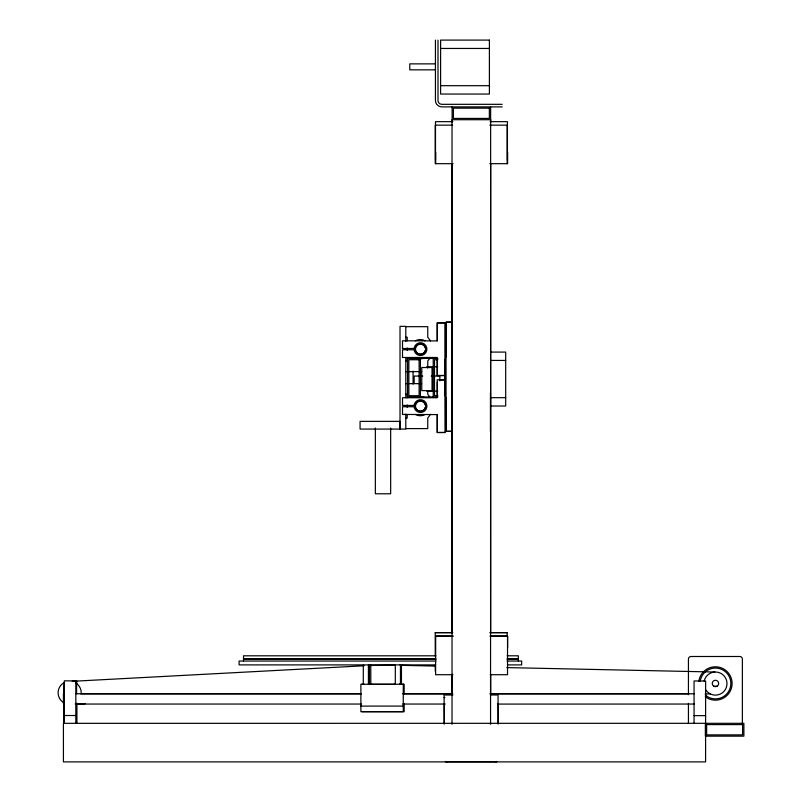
<?xml version="1.0" encoding="UTF-8"?>
<svg xmlns="http://www.w3.org/2000/svg" width="802" height="802" viewBox="0 0 802 802"><rect width="100%" height="100%" fill="white"/><g stroke="black" fill="none" stroke-linecap="round" stroke-linejoin="round"><path stroke-width="1.2" d="M429.842 358.273L427.757 361.05L427.757 368.098M430.544 414.323L427.757 418.022L427.757 428.599L405.922 428.599M72.19 681.319L364.138 665.77M369.131 665.5L395.396 665.219M75.167 703.905L85.182 703.745M705.209 693.961L710.221 693.89M440.599 48.451L489.4 48.451M435.566 63.869L409.772 63.869L409.772 69.844L435.566 69.844M440.599 85.694L489.4 85.694M502.222 104.32L441.852 104.32A3.85 3.85 0 0 1 438.002 100.471L438.002 40.1M502.222 106.887L441.852 106.887A6.426 6.426 0 0 1 435.436 100.471L435.436 40.1M490.644 119.719L452.017 119.719L452.017 724.336M452.859 121.663L435.496 121.663L435.496 160.2M490.062 121.663L507.425 121.663L507.425 160.2M452.599 125.142L435.245 125.142L435.245 163.678L453.11 163.678M489.801 125.142L507.165 125.142L507.165 163.678M489.801 163.678L507.596 163.678L507.596 152.119M452.208 322.113L446.313 322.113L446.313 356.85M445.02 322.925L437.311 322.925L437.311 340.91L402.514 340.79L402.514 348.489L414.153 348.489L414.283 347.477A6.426 6.426 0 0 1 424.178 343.878A6.426 6.426 0 0 1 424.178 354.394A6.426 6.426 0 0 1 414.283 350.795L414.153 349.782L402.514 349.782L402.514 357.481L437.19 357.481L437.19 375.466L444.889 375.466L444.889 322.805L437.19 322.805L437.19 340.79M405.922 326.675L427.757 326.675L427.757 337.241L430.544 340.95M405.922 337.241L407.205 337.241L407.205 340.81M404.97 348.609L407.296 348.609M490.674 352.088L505.691 352.088L505.691 406.023L490.674 406.023M407.526 358.444L437.882 358.444M437.922 359.727L434.504 359.727L434.504 395.687L437.922 395.687M490.674 360.429L505.691 360.429M405.922 361.05L407.205 361.05L407.205 357.481M426.664 366.825L437.782 366.825M405.922 371.627L421.692 371.627M445.02 375.587L437.311 375.587L437.311 359.998M422.734 376.058L414.173 376.058L414.173 382.474M431.296 376.058L439.857 376.058L439.857 380.87M439.516 379.897L445.02 379.897M405.922 383.647L421.692 383.647M426.664 391.155L437.782 391.155M405.922 394.213L407.205 394.213L407.205 397.782M407.526 396.93L437.882 396.97M490.674 397.682L505.691 397.682M404.97 405.581L407.296 405.581M405.922 418.022L407.205 418.022L407.205 414.454M452.208 431.275L446.313 431.286L446.313 397.792M444.889 432.438L437.19 432.438L437.19 414.454M452.649 632.598L435.215 632.598L435.245 656.277M490.473 632.598L507.145 632.598L507.165 636.427M435.245 632.668L452.609 632.668M489.811 632.668L507.165 632.668M453.05 636.086L435.687 636.086L435.606 674.713L452.97 674.713M490.182 636.086L507.606 636.086L507.606 647.645M435.606 636.176L452.97 636.176M490.172 636.176L507.526 636.176L507.526 674.713L490.172 674.713M435.907 655.805L243.507 655.805L243.507 661.048M507.115 655.805L518.363 655.805L518.363 661.048M243.507 659.013L435.907 659.013M507.115 659.013L518.363 659.013M243.507 659.124L435.907 659.124M507.115 659.124L518.363 659.124M435.907 661.048L239.086 661.048L239.086 664.898L435.366 664.898M507.115 661.048L521.641 661.048L521.641 664.898L507.887 664.898M399.807 664.587L401.451 664.587L401.461 684.296M399.807 683.855L401.451 683.855M361.792 684.296L364.288 684.296M369.161 684.296L395.456 684.296M401.411 684.296L404.178 684.296L404.178 694.001M713.84 686.241A3.208 3.208 0 0 0 718.652 683.464A3.208 3.208 0 0 0 713.84 680.697A3.208 3.208 0 0 0 713.84 686.241L717.048 686.241M75.969 693.77L361.381 693.77M402.684 693.77L452.759 693.77M490.313 693.77L694.352 693.77M80.631 693.81L361.04 693.81M403.596 693.81L452.418 693.81M489.972 693.81L689.008 693.81M452.919 694.983L444.097 694.983L444.208 724.036M490.463 694.983L498.042 694.983L498.152 724.036M444.097 697.56L444.849 697.56M75.969 704.046L361.381 704.046M402.684 704.046L445.25 704.046M497.481 704.086L694.352 704.046M360.88 706.091L403.266 706.091M361.792 711.705L404.178 711.705L404.178 703.484M64.27 715.514L75.829 715.514M694.061 715.645L705.62 715.645M401.652 665.359L435.476 666.081M506.874 667.595L714.803 672.026M429.842 396.99L427.757 394.213L427.757 390.684M742.381 723.284L742.381 659.074A2.566 2.566 0 0 0 739.815 656.497L691.003 656.497A2.566 2.566 0 0 0 688.437 659.074L688.437 694.732M705.359 723.314L705.359 736.156L743.885 736.156L743.885 723.314L63.418 723.334L63.428 761.89L705.59 761.89L705.62 680.968L694.061 680.968L694.061 723.354M688.437 703.334L688.437 723.284M498.192 703.976L498.192 723.655M490.674 119.729L490.674 122.235M490.674 163.548L490.674 632.968M490.674 674.271L490.674 694.301M490.644 106.877L490.553 724.336M490.453 392.93L490.453 431.456M452.117 106.877L452.148 122.235M452.148 163.548L452.208 392.82M452.148 431.426L452.148 632.968M452.148 674.271L452.148 694.301M445.19 374.765L445.19 379.968M444.779 359.727L444.779 395.687M444.248 703.976L444.248 723.655M437.311 382.293L437.311 395.476M435.676 152.119L435.676 163.678M435.245 664.948L435.245 671.194M433.22 358.444L433.22 396.97M420.408 396.99L420.408 358.464L407.556 358.464L407.556 396.99M413.08 371.085L413.08 384.218M407.205 347.958L407.205 350.334M407.205 404.93L407.205 407.306M405.802 341.371L405.802 326.344L400.018 326.344L400.018 429.09M405.802 357.662L405.802 397.762M405.802 414.053L405.802 429.09L360.078 429.07L360.078 421.371L399.917 421.371L399.917 429.07M400.449 664.988L400.449 684.256M395.316 664.988L395.316 684.256M390.664 428.057L390.664 493.781L375.356 493.781L375.356 428.057M370.795 665.038L370.795 684.296M369.451 664.928L369.451 684.186M368.419 664.988L368.419 684.256M363.286 664.988L363.286 684.256M76.741 684.597L76.741 680.888L64.27 680.838L64.27 723.224M76.741 703.174L76.741 723.274M76.581 684.828L76.581 693.55M76.581 703.464L76.581 723.354M75.829 680.838L75.829 723.224M63.739 684.828L63.739 723.354M63.448 693.77L63.448 704.046M425.23 407.446A5.133 5.133 0 0 1 417.321 410.323A5.133 5.133 0 0 1 417.321 401.912A5.133 5.133 0 0 1 425.23 404.789M425.08 414.464A9.634 9.634 0 0 1 415.456 414.464M420.268 396.489A9.634 9.634 0 0 1 424.338 397.391M425.23 350.474A5.133 5.133 0 0 1 417.321 353.361A5.133 5.133 0 0 1 417.321 344.94A5.133 5.133 0 0 1 425.23 347.817M422.764 358.454A9.634 9.634 0 0 1 420.268 358.785M415.456 340.81A9.634 9.634 0 0 1 425.08 340.81M63.889 702.793A11.559 11.559 0 0 1 63.889 682.773M75.448 682.773A11.559 11.559 0 0 1 81.233 692.778M698.853 681.289A16.692 16.692 0 0 1 720.427 667.545A16.692 16.692 0 0 1 730.221 691.184A16.692 16.692 0 0 1 705.249 696.717M700.166 681.459A15.408 15.408 0 0 1 720.396 668.878A15.408 15.408 0 0 1 728.787 691.174A15.408 15.408 0 0 1 705.279 695.053M496.759 761.429A2.566 2.566 0 0 1 495.466 761.77L446.664 761.77A2.566 2.566 0 0 1 445.381 761.429M446.814 761.89A2.566 2.566 0 0 1 445.531 761.539M496.909 761.539A2.566 2.566 0 0 1 495.626 761.89M704.126 681.199A11.559 11.559 0 0 1 720.657 673.259A11.559 11.559 0 0 1 724.056 691.284A11.559 11.559 0 0 1 705.76 689.89M414.283 404.439L414.153 405.461L402.514 405.461L402.514 397.752L437.19 397.752L437.19 379.777L444.889 379.777L445.02 432.549L437.311 432.549L437.311 414.574L402.514 414.454L402.514 406.744L414.153 406.744L414.283 407.767A6.426 6.426 0 0 0 424.178 411.366A6.426 6.426 0 0 0 424.178 400.84A6.426 6.426 0 0 0 414.283 404.439M489.4 40.1L440.599 40.1L440.599 94.045L489.4 94.045L489.4 40.1M489.36 108.16L453.401 108.16L453.401 118.435L489.36 118.435L489.36 108.16M451.837 322.214L446.052 322.214L446.052 431.386L451.837 431.386L451.837 322.214M419.115 359.747L408.85 359.747L408.85 395.707L419.115 395.707L419.115 359.747M432.037 367.506L421.762 367.506L421.762 390.624L432.037 390.624L432.037 367.506M403.266 684.256L360.88 684.256L360.88 711.665L403.266 711.665L403.266 684.256M742.602 724.597L706.642 724.597L706.642 734.873L742.602 734.873L742.602 724.597M417.892 410.554A5.133 5.133 0 0 0 425.712 406.313A5.133 5.133 0 0 0 418.123 401.662A5.133 5.133 0 0 0 417.892 410.554M417.892 353.582A5.133 5.133 0 0 0 425.712 349.341A5.133 5.133 0 0 0 418.123 344.69A5.133 5.133 0 0 0 417.892 353.582"/></g></svg>
